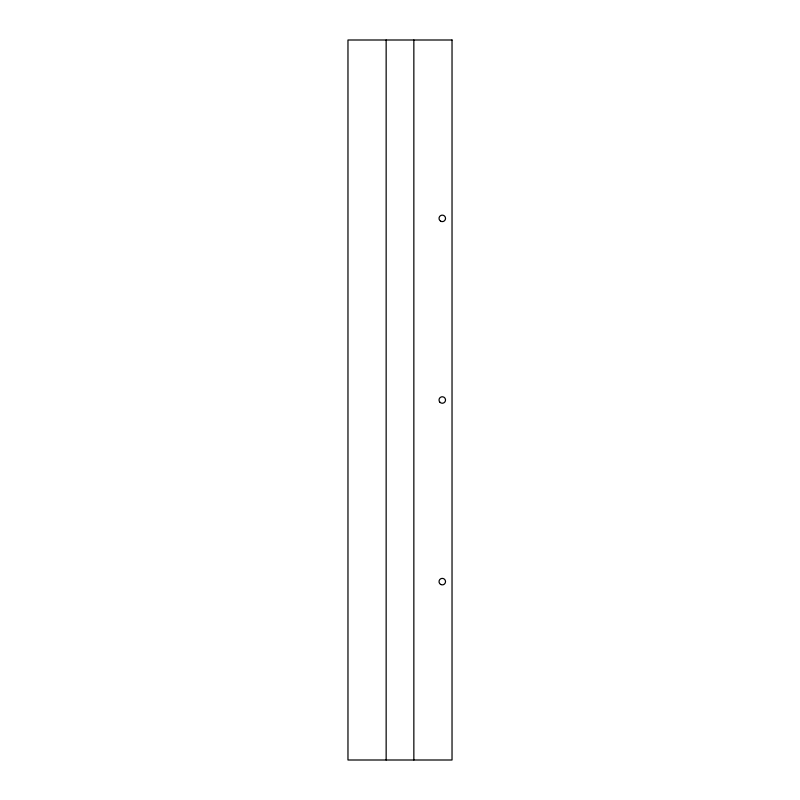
<?xml version="1.0" encoding="UTF-8"?>
<svg xmlns="http://www.w3.org/2000/svg" width="800" height="800" viewBox="0 0 800 800"><rect width="100%" height="100%" fill="white"/><g stroke="black" fill="none" stroke-linecap="round" stroke-linejoin="round"><path stroke-width="1.2" d="M413.85 40L413.85 760M386.15 40L386.15 760M452.03 40L347.97 40L347.97 760L452.03 760L452.03 40M440.65 584.44A3.25 3.25 0 0 0 445.53 581.63A3.25 3.25 0 0 0 440.65 578.81A3.25 3.25 0 0 0 440.65 584.44M439.98 402.3A3.25 3.25 0 0 0 445.42 400.84A3.25 3.25 0 0 0 441.43 396.86A3.25 3.25 0 0 0 439.98 402.3M440.65 221.19A3.25 3.25 0 0 0 445.53 218.37A3.25 3.25 0 0 0 440.65 215.56A3.25 3.25 0 0 0 440.65 221.19"/></g></svg>
